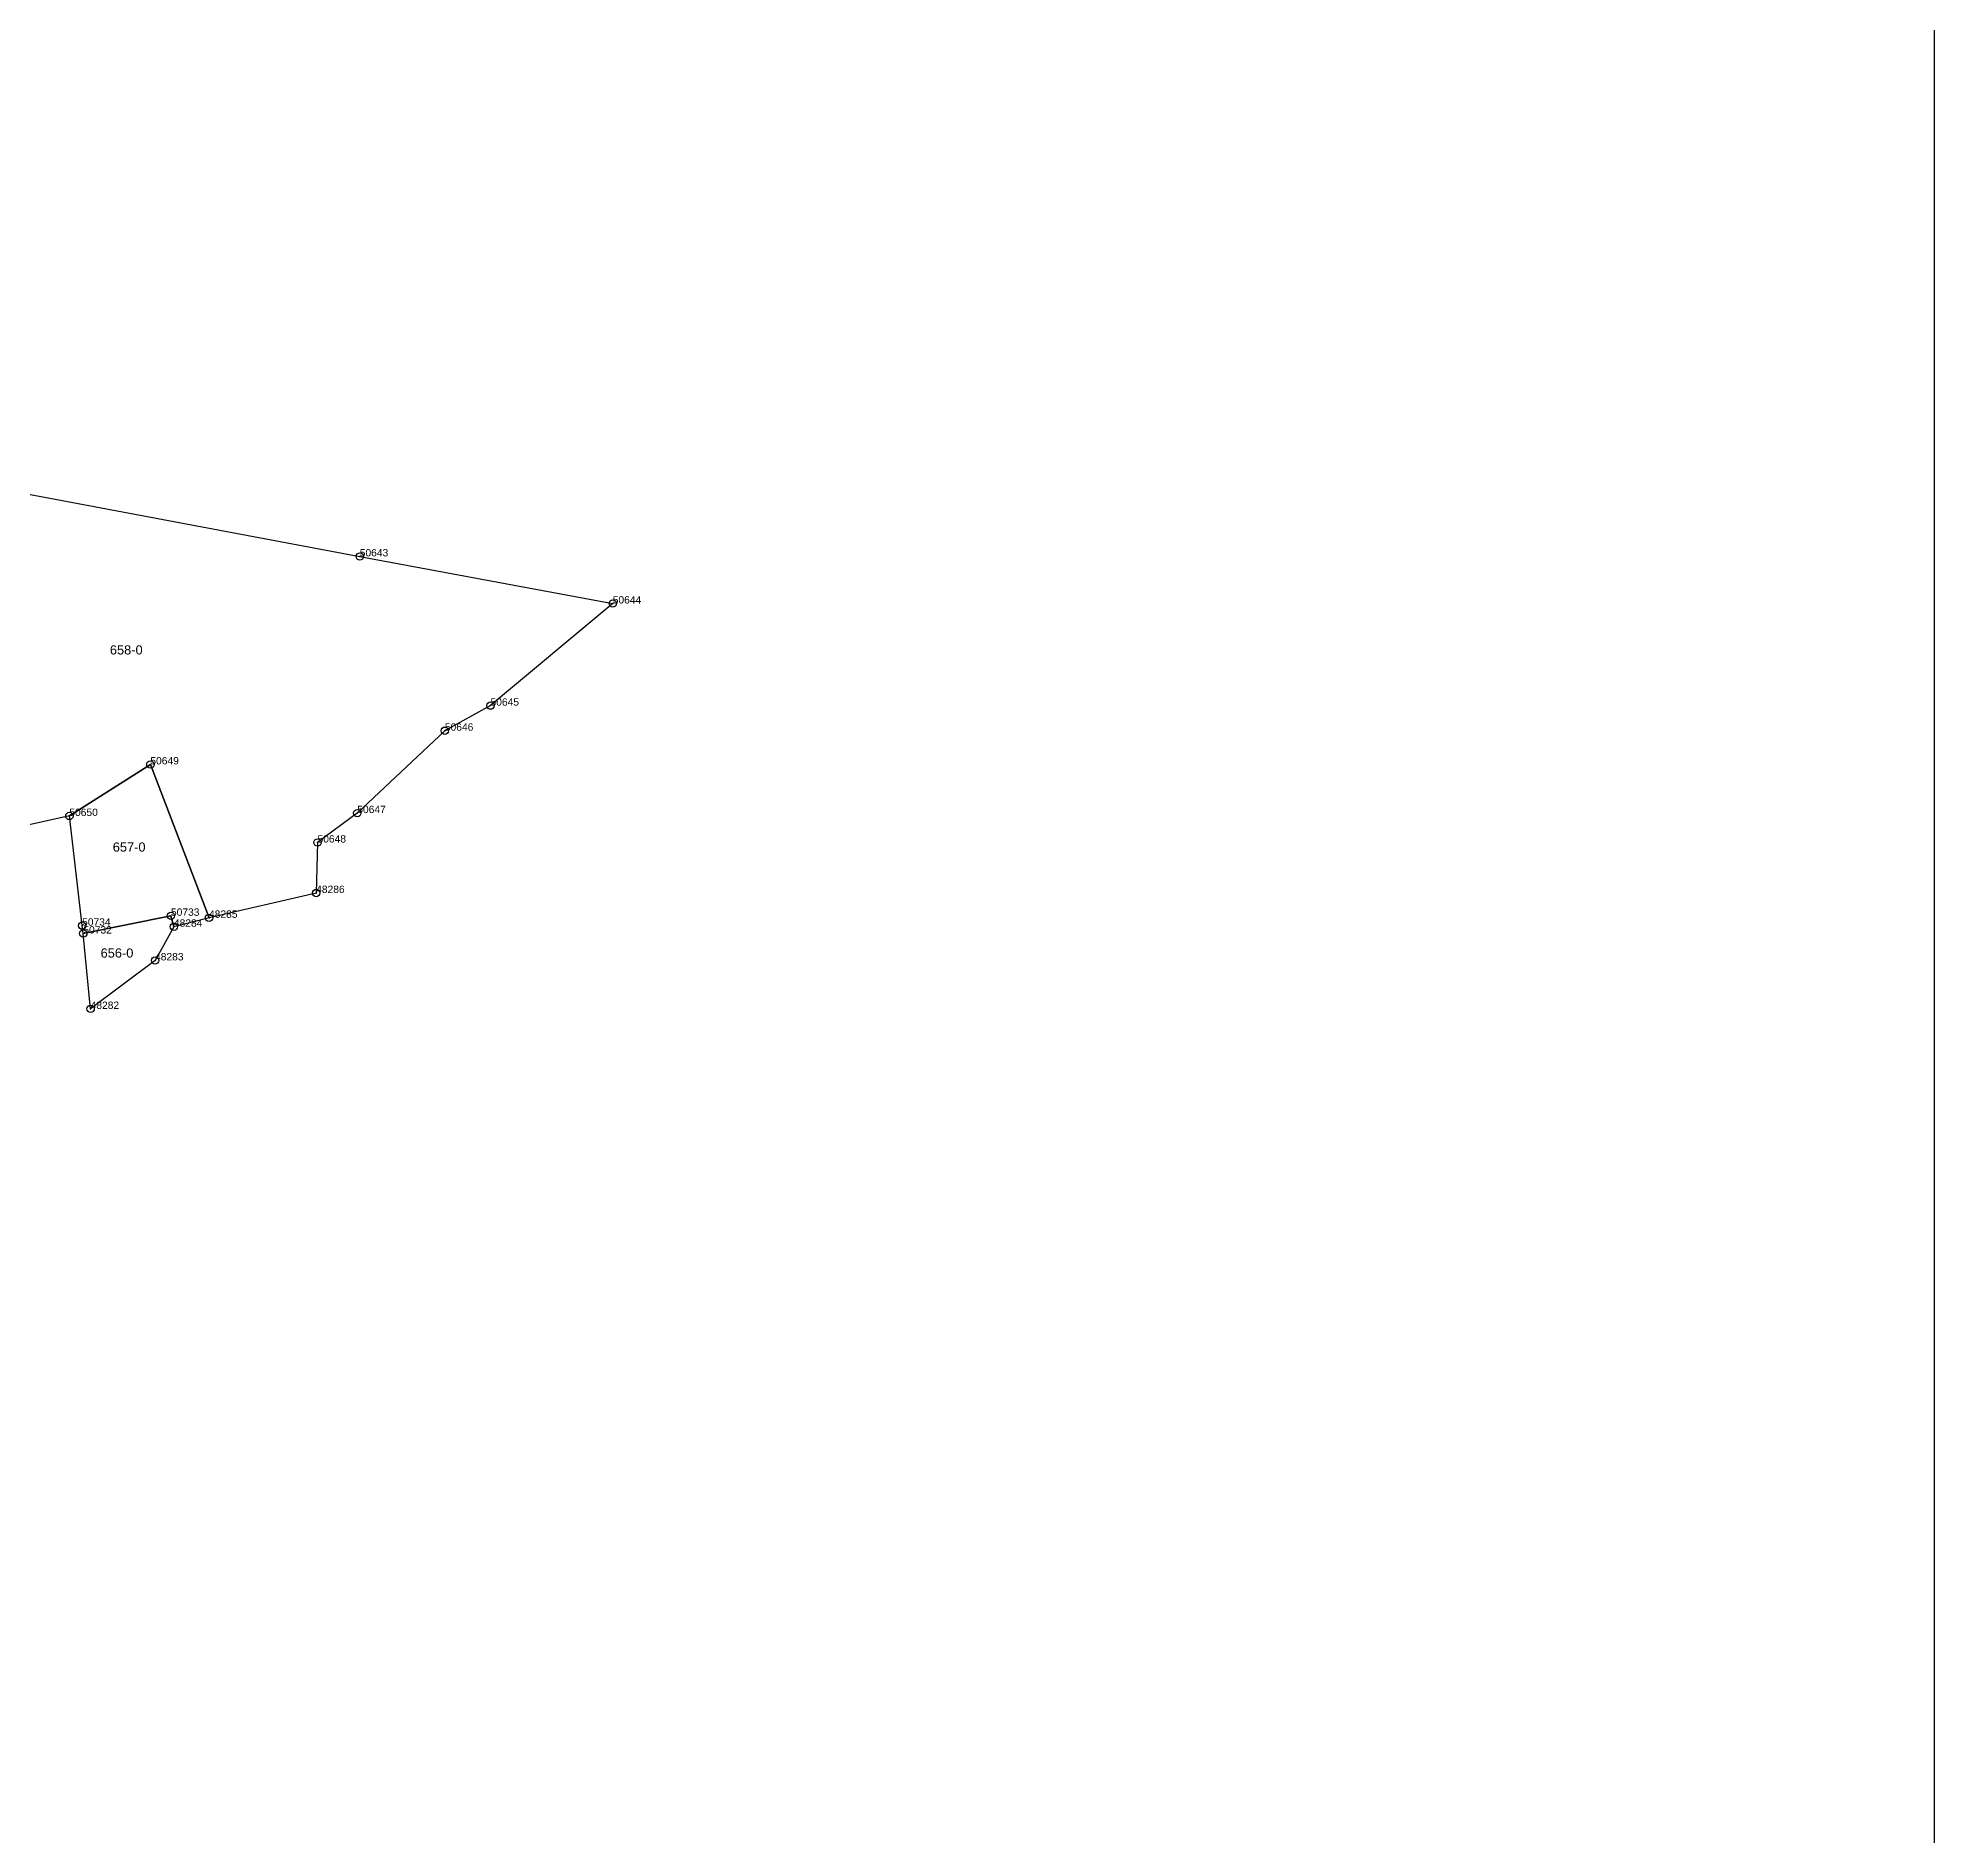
# Model space of a CAD drawing. Header units: feet. Extents: x 7508000 to 7512000, y 4688000 to 4692000.
# Drawn here: x 7509483 to 7510000, y 4689470 to 4689960 of the extents above; entities that cross this region are included whole.
import ezdxf

# ---------------------------------------------------------------- set-up
doc = ezdxf.new("R2010")
doc.units = ezdxf.units.FT
doc.header["$MEASUREMENT"] = 0
doc.header["$PDMODE"] = 32
doc.header["$PDSIZE"] = 2
for name, color, linetype in [('Nr e Pikave Gjeodezike te Parceles Baze', 7, 'CONTINUOUS'), ('Nr Parceles Baze', 7, 'CONTINUOUS'), ('Ortofoto_2012', 7, 'CONTINUOUS'), ('Parcela Baze', 7, 'CONTINUOUS'), ('Pikat', 7, 'CONTINUOUS')]:
    doc.layers.add(name, color=color, linetype=linetype)
doc.styles.get("Standard").update_dxf_attribs({"font": 'arial.ttf'})
picture_1 = doc.add_image_def('image1.ecw', size_in_pixel=(10000, 10000))

msp = doc.modelspace()

# ---------------------------------------------------------------- linework, layer by layer
at = {"layer": 'Parcela Baze', "color": 2}
for points in [[(7509467.98, 4689838), (7509570.9, 4689818.63), (7509639.85, 4689805.79), (7509606.54, 4689777.94), (7509594.09, 4689771.11), (7509570.22, 4689748.65), (7509559.38, 4689740.62), (7509559.01, 4689726.86), (7509529.81, 4689720.1), (7509513.82, 4689761.92), (7509491.74, 4689747.86), (7509452.16, 4689739.09)], [(7509520.24, 4689717.67), (7509519.43, 4689720.65), (7509495.55, 4689715.81), (7509495.22, 4689717.96), (7509491.74, 4689747.86), (7509513.82, 4689761.92), (7509529.81, 4689720.1), (7509520.24, 4689717.67)], [(7509515.1, 4689708.48), (7509497.54, 4689695.26), (7509495.55, 4689715.81), (7509519.43, 4689720.65), (7509520.24, 4689717.67), (7509515.1, 4689708.48)]]:
    msp.add_lwpolyline(points, dxfattribs=at)
at = {"layer": 'Pikat', "color": 2}
for p in [(7509570.9, 4689818.63), (7509639.85, 4689805.79), (7509606.54, 4689777.94), (7509594.09, 4689771.11), (7509513.82, 4689761.92), (7509491.74, 4689747.86), (7509570.22, 4689748.65), (7509559.38, 4689740.62), (7509559.01, 4689726.86), (7509495.22, 4689717.96), (7509519.43, 4689720.65), (7509520.24, 4689717.67), (7509529.81, 4689720.1), (7509495.55, 4689715.81), (7509515.1, 4689708.48), (7509497.54, 4689695.26)]:
    msp.add_point(p, dxfattribs=at)

# ---------------------------------------------------------------- texts
at = {"layer": 'Nr e Pikave Gjeodezike te Parceles Baze', "color": 2}
for s, p in [('50643', (7509570.9, 4689818.63)), ('50644', (7509639.85, 4689805.79)), ('50645', (7509606.54, 4689777.94)), ('50646', (7509594.09, 4689771.11)), ('50649', (7509513.82, 4689761.92)), ('50650', (7509491.74, 4689747.86)), ('50647', (7509570.22, 4689748.65)), ('50648', (7509559.38, 4689740.62)), ('48286', (7509559.01, 4689726.86)), ('50733', (7509519.43, 4689720.65)), ('50734', (7509495.22, 4689717.96)), ('50732', (7509495.55, 4689715.81)), ('48284', (7509520.24, 4689717.67)), ('48285', (7509529.81, 4689720.1)), ('48283', (7509515.1, 4689708.48)), ('48282', (7509497.54, 4689695.26))]:
    msp.add_text(s, height=2, dxfattribs=at).set_placement(p)
at = {"layer": 'Nr Parceles Baze', "color": 2}
for s, p in [('658-0', (7509502.79, 4689791.89)), ('657-0', (7509503.57, 4689738.14)), ('656-0', (7509500.26, 4689709.25))]:
    msp.add_text(s, height=2.5, dxfattribs=at).set_placement(p)

# ---------------------------------------------------------------- pictures from other files: only their frames are drawn
at = {"layer": 'Ortofoto_2012'}
image = msp.add_image(picture_1, insert=(7508000, 4688000), size_in_units=(2000, 2000), dxfattribs=at)
image.dxf.flags = 7

doc.saveas('drawing.dxf')
